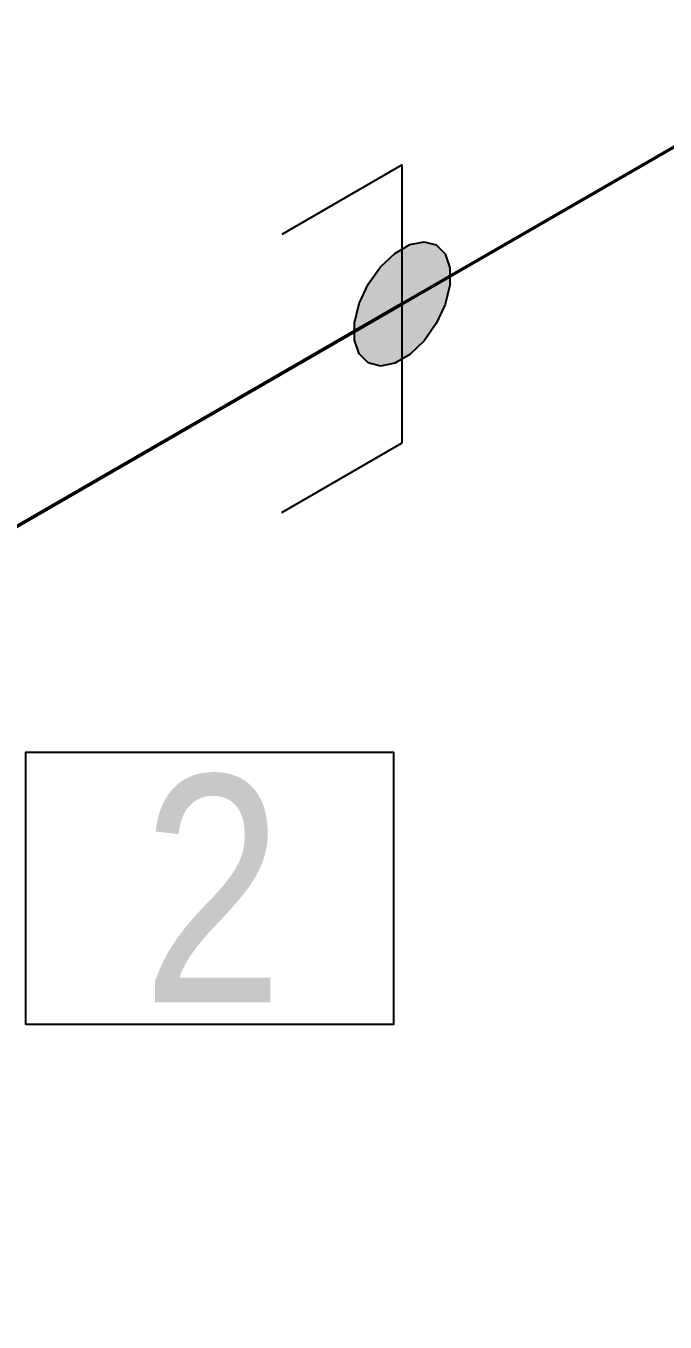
# Model space of a CAD drawing. Header units: millimetres. Extents: x 0 to 594, y 0 to 420.
# Drawn here: x 221 to 228.04, y 130.87 to 145.14 of the extents above; entities that cross this region are included whole.
import ezdxf
from ezdxf.enums import TextEntityAlignment as Align

# ---------------------------------------------------------------- set-up
doc = ezdxf.new("R2010")
doc.units = ezdxf.units.MM
doc.header["$LTSCALE"] = 0.25
for name, color, linetype in [('용접', 1, 'Continuous'), ('주석', 7, 'Continuous'), ('치수', 1, 'Continuous')]:
    doc.layers.add(name, color=color, linetype=linetype)
doc.layers.add('파이프 작은 보어', color=30, linetype='Continuous', lineweight=50)
doc.styles.add('AdskIsoAnnotation', font='arial.ttf', dxfattribs={"width": 0.8, "height": 1})
doc.styles.add('AdskIsoMetric', font='arial.ttf', dxfattribs={"width": 0.8, "height": 2.5})
doc.styles.add('AdskIsoMetric30', font='arial.ttf', dxfattribs={"width": 0.8, "oblique": 30, "height": 2.5})
doc.dimstyles.new('AdskIsoMetric', dxfattribs={"dimtxt": 2.5, "dimasz": 2.5, "dimexe": 1, "dimexo": 2, "dimgap": 0.8, "dimtad": 1, "dimdec": 0, "dimrnd": 1, "dimzin": 0, "dimdsep": 46, "dimtxsty": 'AdskIsoMetric', "dimcen": 0, "dimclrt": 7, "dimadec": 0, "dimazin": 0, "dimtfac": 1, "dimtdec": 0, "dimtmove": 1, "dimatfit": 3, "dimfxl": 0, "dimfrac": 2, "dimtolj": 1, "dimtzin": 0, "dimarcsym": 0})

# ---------------------------------------------------------------- blocks, each defined once
blk = doc.blocks.new('*D61')
at = {"layer": 'Defpoints', "color": 0}
for p in [(210.197, 133.451), (210.197, 117.374), (223.188, 109.874)]:
    blk.add_point(p, dxfattribs=at)
at = {"layer": '치수', "color": 0, "lineweight": -2}
for p, q in [((212.197, 132.296), (224.188, 125.373)), ((223.188, 123.451), (223.188, 112.374)), ((212.197, 116.219), (224.188, 109.297))]:
    blk.add_line(p, q, dxfattribs=at)
at = {"layer": '치수', "color": 0}
for points in [[(222.771, 123.451), (223.604, 123.451), (223.188, 125.951)], [(222.771, 112.374), (223.604, 112.374), (223.188, 109.874)]]:
    blk.add_solid(points, dxfattribs=at)
at = {"layer": '치수', "color": 7, "insert": (220.921, 119.221), "char_height": 2.5, "attachment_point": 5, "rotation": 90, "style": 'AdskIsoMetric30'}
blk.add_mtext('\\A1;5356', dxfattribs=at)
blk = doc.blocks.new('*D62')
at = {"layer": 'Defpoints', "color": 0}
for p in [(210.197, 148.451), (230.448, 145.142), (210.197, 133.451)]:
    blk.add_point(p, dxfattribs=at)
at = {"layer": '치수', "color": 0, "lineweight": -2}
for p, q in [((230.448, 147.452), (230.448, 161.297)), ((228.283, 158.892), (212.362, 149.701)), ((210.197, 135.76), (210.197, 149.605))]:
    blk.add_line(p, q, dxfattribs=at)
at = {"layer": '치수', "color": 0}
for points in [[(228.074, 159.253), (228.491, 158.531), (230.448, 160.142)], [(212.154, 150.061), (212.571, 149.34), (210.197, 148.451)]]:
    blk.add_solid(points, dxfattribs=at)
at = {"layer": '치수', "color": 7, "insert": (220.323, 156.914), "char_height": 2.5, "attachment_point": 5, "rotation": 30, "style": 'AdskIsoMetric30'}
blk.add_mtext('\\A1;5854', dxfattribs=at)
blk = doc.blocks.new('엘보우-1-Iso2DSkew0')
at = {"color": 0, "linetype": 'ByBlock', "lineweight": -2, "extrusion": (0.707107, -0.408248, 0.57735)}
for p, q in [((0, 0), (-5.303, -3.062)), ((0, 0), (0, 0)), ((0, -6.124), (0, 0))]:
    blk.add_line(p, q, dxfattribs=at)
blk = doc.blocks.new('SocketWeld-2-IsoLeft')
blk.add_hatch(color=256).paths.add_polyline_path([(0.04045, 0.01697), (0.0406, 0.0168), (0.04074, 0.01664), (0.04089, 0.01648), (0.04103, 0.01631), (0.04118, 0.01615), (0.04132, 0.01598), (0.04147, 0.01582), (0.04161, 0.01565), (0.04176, 0.01549), (0.0419, 0.01533), (0.04205, 0.01516), (0.04219, 0.015), (0.04234, 0.01483), (0.04248, 0.01467), (0.04262, 0.0145), (0.04277, 0.01434), (0.04291, 0.01418), (0.04306, 0.01401), (0.0432, 0.01385), (0.04335, 0.01368), (0.04349, 0.01352), (0.04364, 0.01335), (0.04378, 0.01319), (0.04393, 0.01303), (0.04407, 0.01286), (0.04422, 0.0127), (0.04436, 0.01253), (0.04451, 0.01237), (0.04465, 0.01221), (0.0448, 0.01204), (0.04494, 0.01188), (0.04509, 0.01171), (0.04523, 0.01155), (0.04538, 0.01138), (0.04552, 0.01122), (0.04567, 0.01106), (0.04581, 0.01089), (0.04596, 0.01073), (0.0461, 0.01056), (0.04625, 0.0104), (0.04639, 0.01023), (0.04654, 0.01007), (0.04668, 0.00991), (0.04683, 0.00974), (0.04697, 0.00958), (0.04712, 0.00941), (0.04726, 0.00925), (0.04741, 0.00908), (0.04755, 0.00892), (0.04755, 0.00892), (0.0476, 0.00874), (0.04765, 0.00856), (0.0477, 0.00837), (0.04775, 0.00819), (0.0478, 0.00801), (0.04785, 0.00783), (0.0479, 0.00765), (0.04795, 0.00746), (0.048, 0.00728), (0.04805, 0.0071), (0.0481, 0.00692), (0.04815, 0.00674), (0.0482, 0.00655), (0.04825, 0.00637), (0.0483, 0.00619), (0.04835, 0.00601), (0.0484, 0.00583), (0.04845, 0.00564), (0.0485, 0.00546), (0.04855, 0.00528), (0.0486, 0.0051), (0.04865, 0.00492), (0.0487, 0.00473), (0.04875, 0.00455), (0.0488, 0.00437), (0.04885, 0.00419), (0.0489, 0.00401), (0.04895, 0.00382), (0.049, 0.00364), (0.04905, 0.00346), (0.0491, 0.00328), (0.04915, 0.00309), (0.0492, 0.00291), (0.04925, 0.00273), (0.0493, 0.00255), (0.04935, 0.00237), (0.0494, 0.00218), (0.04945, 0.002), (0.0495, 0.00182), (0.04955, 0.00164), (0.0496, 0.00146), (0.04965, 0.00127), (0.0497, 0.00109), (0.04975, 0.00091), (0.0498, 0.00073), (0.04985, 0.00055), (0.0499, 0.00036), (0.04995, 0.00018), (0.05, 0), (0.05, 0), (0.04995, -0.00018), (0.0499, -0.00036), (0.04985, -0.00055), (0.0498, -0.00073), (0.04975, -0.00091), (0.0497, -0.00109), (0.04965, -0.00127), (0.0496, -0.00146), (0.04955, -0.00164), (0.0495, -0.00182), (0.04945, -0.002), (0.0494, -0.00218), (0.04935, -0.00237), (0.0493, -0.00255), (0.04925, -0.00273), (0.0492, -0.00291), (0.04915, -0.00309), (0.0491, -0.00328), (0.04905, -0.00346), (0.049, -0.00364), (0.04895, -0.00382), (0.0489, -0.00401), (0.04885, -0.00419), (0.0488, -0.00437), (0.04875, -0.00455), (0.0487, -0.00473), (0.04865, -0.00492), (0.0486, -0.0051), (0.04855, -0.00528), (0.0485, -0.00546), (0.04845, -0.00564), (0.0484, -0.00583), (0.04835, -0.00601), (0.0483, -0.00619), (0.04825, -0.00637), (0.0482, -0.00655), (0.04815, -0.00674), (0.0481, -0.00692), (0.04805, -0.0071), (0.048, -0.00728), (0.04795, -0.00746), (0.0479, -0.00765), (0.04785, -0.00783), (0.0478, -0.00801), (0.04775, -0.00819), (0.0477, -0.00837), (0.04765, -0.00856), (0.0476, -0.00874), (0.04755, -0.00892), (0.04755, -0.00892), (0.04741, -0.00908), (0.04726, -0.00925), (0.04712, -0.00941), (0.04697, -0.00958), (0.04683, -0.00974), (0.04668, -0.00991), (0.04654, -0.01007), (0.04639, -0.01023), (0.04625, -0.0104), (0.0461, -0.01056), (0.04596, -0.01073), (0.04581, -0.01089), (0.04567, -0.01106), (0.04552, -0.01122), (0.04538, -0.01138), (0.04523, -0.01155), (0.04509, -0.01171), (0.04494, -0.01188), (0.0448, -0.01204), (0.04465, -0.01221), (0.04451, -0.01237), (0.04436, -0.01253), (0.04422, -0.0127), (0.04407, -0.01286), (0.04393, -0.01303), (0.04378, -0.01319), (0.04364, -0.01335), (0.04349, -0.01352), (0.04335, -0.01368), (0.0432, -0.01385), (0.04306, -0.01401), (0.04291, -0.01418), (0.04277, -0.01434), (0.04262, -0.0145), (0.04248, -0.01467), (0.04234, -0.01483), (0.04219, -0.015), (0.04205, -0.01516), (0.0419, -0.01533), (0.04176, -0.01549), (0.04161, -0.01565), (0.04147, -0.01582), (0.04132, -0.01598), (0.04118, -0.01615), (0.04103, -0.01631), (0.04089, -0.01648), (0.04074, -0.01664), (0.0406, -0.0168), (0.04045, -0.01697), (0.04045, -0.01697), (0.04023, -0.0171), (0.04, -0.01723), (0.03977, -0.01736), (0.03955, -0.01749), (0.03932, -0.01762), (0.0391, -0.01775), (0.03887, -0.01788), (0.03864, -0.01801), (0.03842, -0.01814), (0.03819, -0.01827), (0.03797, -0.0184), (0.03774, -0.01853), (0.03752, -0.01866), (0.03729, -0.01879), (0.03706, -0.01892), (0.03684, -0.01905), (0.03661, -0.01918), (0.03639, -0.01931), (0.03616, -0.01944), (0.03594, -0.01957), (0.03571, -0.0197), (0.03548, -0.01984), (0.03526, -0.01997), (0.03503, -0.0201), (0.03481, -0.02023), (0.03458, -0.02036), (0.03436, -0.02049), (0.03413, -0.02062), (0.0339, -0.02075), (0.03368, -0.02088), (0.03345, -0.02101), (0.03323, -0.02114), (0.033, -0.02127), (0.03278, -0.0214), (0.03255, -0.02153), (0.03232, -0.02166), (0.0321, -0.02179), (0.03187, -0.02192), (0.03165, -0.02205), (0.03142, -0.02218), (0.0312, -0.02231), (0.03097, -0.02244), (0.03074, -0.02257), (0.03052, -0.0227), (0.03029, -0.02283), (0.03007, -0.02296), (0.02984, -0.02309), (0.02962, -0.02322), (0.02939, -0.02335), (0.02939, -0.02335), (0.0291, -0.02344), (0.02882, -0.02352), (0.02854, -0.02361), (0.02825, -0.02369), (0.02797, -0.02377), (0.02768, -0.02386), (0.0274, -0.02394), (0.02711, -0.02402), (0.02683, -0.02411), (0.02654, -0.02419), (0.02626, -0.02427), (0.02598, -0.02436), (0.02569, -0.02444), (0.02541, -0.02453), (0.02512, -0.02461), (0.02484, -0.02469), (0.02455, -0.02478), (0.02427, -0.02486), (0.02398, -0.02494), (0.0237, -0.02503), (0.02342, -0.02511), (0.02313, -0.0252), (0.02285, -0.02528), (0.02256, -0.02536), (0.02228, -0.02545), (0.02199, -0.02553), (0.02171, -0.02561), (0.02142, -0.0257), (0.02114, -0.02578), (0.02086, -0.02586), (0.02057, -0.02595), (0.02029, -0.02603), (0.02, -0.02612), (0.01972, -0.0262), (0.01943, -0.02628), (0.01915, -0.02637), (0.01886, -0.02645), (0.01858, -0.02653), (0.0183, -0.02662), (0.01801, -0.0267), (0.01773, -0.02679), (0.01744, -0.02687), (0.01716, -0.02695), (0.01687, -0.02704), (0.01659, -0.02712), (0.0163, -0.0272), (0.01602, -0.02729), (0.01574, -0.02737), (0.01545, -0.02745), (0.01545, -0.02745), (0.01514, -0.02748), (0.01482, -0.02751), (0.0145, -0.02754), (0.01419, -0.02757), (0.01387, -0.0276), (0.01356, -0.02763), (0.01324, -0.02766), (0.01293, -0.02769), (0.01261, -0.02771), (0.0123, -0.02774), (0.01198, -0.02777), (0.01167, -0.0278), (0.01135, -0.02783), (0.01104, -0.02786), (0.01072, -0.02789), (0.01041, -0.02792), (0.01009, -0.02794), (0.00978, -0.02797), (0.00946, -0.028), (0.00914, -0.02803), (0.00883, -0.02806), (0.00851, -0.02809), (0.0082, -0.02812), (0.00788, -0.02815), (0.00757, -0.02818), (0.00725, -0.0282), (0.00694, -0.02823), (0.00662, -0.02826), (0.00631, -0.02829), (0.00599, -0.02832), (0.00568, -0.02835), (0.00536, -0.02838), (0.00505, -0.02841), (0.00473, -0.02844), (0.00441, -0.02846), (0.0041, -0.02849), (0.00378, -0.02852), (0.00347, -0.02855), (0.00315, -0.02858), (0.00284, -0.02861), (0.00252, -0.02864), (0.00221, -0.02867), (0.00189, -0.02869), (0.00158, -0.02872), (0.00126, -0.02875), (0.00095, -0.02878), (0.00063, -0.02881), (0.00032, -0.02884), (0, -0.02887), (0, -0.02887), (-0.00032, -0.02884), (-0.00063, -0.02881), (-0.00095, -0.02878), (-0.00126, -0.02875), (-0.00158, -0.02872), (-0.00189, -0.02869), (-0.00221, -0.02867), (-0.00252, -0.02864), (-0.00284, -0.02861), (-0.00315, -0.02858), (-0.00347, -0.02855), (-0.00378, -0.02852), (-0.0041, -0.02849), (-0.00441, -0.02846), (-0.00473, -0.02844), (-0.00505, -0.02841), (-0.00536, -0.02838), (-0.00568, -0.02835), (-0.00599, -0.02832), (-0.00631, -0.02829), (-0.00662, -0.02826), (-0.00694, -0.02823), (-0.00725, -0.0282), (-0.00757, -0.02818), (-0.00788, -0.02815), (-0.0082, -0.02812), (-0.00851, -0.02809), (-0.00883, -0.02806), (-0.00914, -0.02803), (-0.00946, -0.028), (-0.00978, -0.02797), (-0.01009, -0.02794), (-0.01041, -0.02792), (-0.01072, -0.02789), (-0.01104, -0.02786), (-0.01135, -0.02783), (-0.01167, -0.0278), (-0.01198, -0.02777), (-0.0123, -0.02774), (-0.01261, -0.02771), (-0.01293, -0.02769), (-0.01324, -0.02766), (-0.01356, -0.02763), (-0.01387, -0.0276), (-0.01419, -0.02757), (-0.0145, -0.02754), (-0.01482, -0.02751), (-0.01514, -0.02748), (-0.01545, -0.02745), (-0.01545, -0.02745), (-0.01574, -0.02737), (-0.01602, -0.02729), (-0.0163, -0.0272), (-0.01659, -0.02712), (-0.01687, -0.02704), (-0.01716, -0.02695), (-0.01744, -0.02687), (-0.01773, -0.02679), (-0.01801, -0.0267), (-0.0183, -0.02662), (-0.01858, -0.02653), (-0.01886, -0.02645), (-0.01915, -0.02637), (-0.01943, -0.02628), (-0.01972, -0.0262), (-0.02, -0.02612), (-0.02029, -0.02603), (-0.02057, -0.02595), (-0.02086, -0.02586), (-0.02114, -0.02578), (-0.02142, -0.0257), (-0.02171, -0.02561), (-0.02199, -0.02553), (-0.02228, -0.02545), (-0.02256, -0.02536), (-0.02285, -0.02528), (-0.02313, -0.0252), (-0.02342, -0.02511), (-0.0237, -0.02503), (-0.02398, -0.02494), (-0.02427, -0.02486), (-0.02455, -0.02478), (-0.02484, -0.02469), (-0.02512, -0.02461), (-0.02541, -0.02453), (-0.02569, -0.02444), (-0.02598, -0.02436), (-0.02626, -0.02427), (-0.02654, -0.02419), (-0.02683, -0.02411), (-0.02711, -0.02402), (-0.0274, -0.02394), (-0.02768, -0.02386), (-0.02797, -0.02377), (-0.02825, -0.02369), (-0.02854, -0.02361), (-0.02882, -0.02352), (-0.0291, -0.02344), (-0.02939, -0.02335), (-0.02939, -0.02335), (-0.02962, -0.02322), (-0.02984, -0.02309), (-0.03007, -0.02296), (-0.03029, -0.02283), (-0.03052, -0.0227), (-0.03074, -0.02257), (-0.03097, -0.02244), (-0.0312, -0.02231), (-0.03142, -0.02218), (-0.03165, -0.02205), (-0.03187, -0.02192), (-0.0321, -0.02179), (-0.03232, -0.02166), (-0.03255, -0.02153), (-0.03278, -0.0214), (-0.033, -0.02127), (-0.03323, -0.02114), (-0.03345, -0.02101), (-0.03368, -0.02088), (-0.0339, -0.02075), (-0.03413, -0.02062), (-0.03436, -0.02049), (-0.03458, -0.02036), (-0.03481, -0.02023), (-0.03503, -0.0201), (-0.03526, -0.01997), (-0.03548, -0.01984), (-0.03571, -0.0197), (-0.03594, -0.01957), (-0.03616, -0.01944), (-0.03639, -0.01931), (-0.03661, -0.01918), (-0.03684, -0.01905), (-0.03706, -0.01892), (-0.03729, -0.01879), (-0.03752, -0.01866), (-0.03774, -0.01853), (-0.03797, -0.0184), (-0.03819, -0.01827), (-0.03842, -0.01814), (-0.03864, -0.01801), (-0.03887, -0.01788), (-0.0391, -0.01775), (-0.03932, -0.01762), (-0.03955, -0.01749), (-0.03977, -0.01736), (-0.04, -0.01723), (-0.04023, -0.0171), (-0.04045, -0.01697), (-0.04045, -0.01697), (-0.0406, -0.0168), (-0.04074, -0.01664), (-0.04089, -0.01648), (-0.04103, -0.01631), (-0.04118, -0.01615), (-0.04132, -0.01598), (-0.04147, -0.01582), (-0.04161, -0.01565), (-0.04176, -0.01549), (-0.0419, -0.01533), (-0.04205, -0.01516), (-0.04219, -0.015), (-0.04234, -0.01483), (-0.04248, -0.01467), (-0.04262, -0.0145), (-0.04277, -0.01434), (-0.04291, -0.01418), (-0.04306, -0.01401), (-0.0432, -0.01385), (-0.04335, -0.01368), (-0.04349, -0.01352), (-0.04364, -0.01335), (-0.04378, -0.01319), (-0.04393, -0.01303), (-0.04407, -0.01286), (-0.04422, -0.0127), (-0.04436, -0.01253), (-0.04451, -0.01237), (-0.04465, -0.01221), (-0.0448, -0.01204), (-0.04494, -0.01188), (-0.04509, -0.01171), (-0.04523, -0.01155), (-0.04538, -0.01138), (-0.04552, -0.01122), (-0.04567, -0.01106), (-0.04581, -0.01089), (-0.04596, -0.01073), (-0.0461, -0.01056), (-0.04625, -0.0104), (-0.04639, -0.01023), (-0.04654, -0.01007), (-0.04668, -0.00991), (-0.04683, -0.00974), (-0.04697, -0.00958), (-0.04712, -0.00941), (-0.04726, -0.00925), (-0.04741, -0.00908), (-0.04755, -0.00892), (-0.04755, -0.00892), (-0.0476, -0.00874), (-0.04765, -0.00856), (-0.0477, -0.00837), (-0.04775, -0.00819), (-0.0478, -0.00801), (-0.04785, -0.00783), (-0.0479, -0.00765), (-0.04795, -0.00746), (-0.048, -0.00728), (-0.04805, -0.0071), (-0.0481, -0.00692), (-0.04815, -0.00674), (-0.0482, -0.00655), (-0.04825, -0.00637), (-0.0483, -0.00619), (-0.04835, -0.00601), (-0.0484, -0.00583), (-0.04845, -0.00564), (-0.0485, -0.00546), (-0.04855, -0.00528), (-0.0486, -0.0051), (-0.04865, -0.00492), (-0.0487, -0.00473), (-0.04875, -0.00455), (-0.0488, -0.00437), (-0.04885, -0.00419), (-0.0489, -0.00401), (-0.04895, -0.00382), (-0.049, -0.00364), (-0.04905, -0.00346), (-0.0491, -0.00328), (-0.04915, -0.00309), (-0.0492, -0.00291), (-0.04925, -0.00273), (-0.0493, -0.00255), (-0.04935, -0.00237), (-0.0494, -0.00218), (-0.04945, -0.002), (-0.0495, -0.00182), (-0.04955, -0.00164), (-0.0496, -0.00146), (-0.04965, -0.00127), (-0.0497, -0.00109), (-0.04975, -0.00091), (-0.0498, -0.00073), (-0.04985, -0.00055), (-0.0499, -0.00036), (-0.04995, -0.00018), (-0.05, 0), (-0.05, 0), (-0.04995, 0.00018), (-0.0499, 0.00036), (-0.04985, 0.00055), (-0.0498, 0.00073), (-0.04975, 0.00091), (-0.0497, 0.00109), (-0.04965, 0.00127), (-0.0496, 0.00146), (-0.04955, 0.00164), (-0.0495, 0.00182), (-0.04945, 0.002), (-0.0494, 0.00218), (-0.04935, 0.00237), (-0.0493, 0.00255), (-0.04925, 0.00273), (-0.0492, 0.00291), (-0.04915, 0.00309), (-0.0491, 0.00328), (-0.04905, 0.00346), (-0.049, 0.00364), (-0.04895, 0.00382), (-0.0489, 0.00401), (-0.04885, 0.00419), (-0.0488, 0.00437), (-0.04875, 0.00455), (-0.0487, 0.00473), (-0.04865, 0.00492), (-0.0486, 0.0051), (-0.04855, 0.00528), (-0.0485, 0.00546), (-0.04845, 0.00564), (-0.0484, 0.00583), (-0.04835, 0.00601), (-0.0483, 0.00619), (-0.04825, 0.00637), (-0.0482, 0.00655), (-0.04815, 0.00674), (-0.0481, 0.00692), (-0.04805, 0.0071), (-0.048, 0.00728), (-0.04795, 0.00746), (-0.0479, 0.00765), (-0.04785, 0.00783), (-0.0478, 0.00801), (-0.04775, 0.00819), (-0.0477, 0.00837), (-0.04765, 0.00856), (-0.0476, 0.00874), (-0.04755, 0.00892), (-0.04755, 0.00892), (-0.04741, 0.00908), (-0.04726, 0.00925), (-0.04712, 0.00941), (-0.04697, 0.00958), (-0.04683, 0.00974), (-0.04668, 0.00991), (-0.04654, 0.01007), (-0.04639, 0.01023), (-0.04625, 0.0104), (-0.0461, 0.01056), (-0.04596, 0.01073), (-0.04581, 0.01089), (-0.04567, 0.01106), (-0.04552, 0.01122), (-0.04538, 0.01138), (-0.04523, 0.01155), (-0.04509, 0.01171), (-0.04494, 0.01188), (-0.0448, 0.01204), (-0.04465, 0.01221), (-0.04451, 0.01237), (-0.04436, 0.01253), (-0.04422, 0.0127), (-0.04407, 0.01286), (-0.04393, 0.01303), (-0.04378, 0.01319), (-0.04364, 0.01335), (-0.04349, 0.01352), (-0.04335, 0.01368), (-0.0432, 0.01385), (-0.04306, 0.01401), (-0.04291, 0.01418), (-0.04277, 0.01434), (-0.04262, 0.0145), (-0.04248, 0.01467), (-0.04234, 0.01483), (-0.04219, 0.015), (-0.04205, 0.01516), (-0.0419, 0.01533), (-0.04176, 0.01549), (-0.04161, 0.01565), (-0.04147, 0.01582), (-0.04132, 0.01598), (-0.04118, 0.01615), (-0.04103, 0.01631), (-0.04089, 0.01648), (-0.04074, 0.01664), (-0.0406, 0.0168), (-0.04045, 0.01697), (-0.04045, 0.01697), (-0.04023, 0.0171), (-0.04, 0.01723), (-0.03977, 0.01736), (-0.03955, 0.01749), (-0.03932, 0.01762), (-0.0391, 0.01775), (-0.03887, 0.01788), (-0.03864, 0.01801), (-0.03842, 0.01814), (-0.03819, 0.01827), (-0.03797, 0.0184), (-0.03774, 0.01853), (-0.03752, 0.01866), (-0.03729, 0.01879), (-0.03706, 0.01892), (-0.03684, 0.01905), (-0.03661, 0.01918), (-0.03639, 0.01931), (-0.03616, 0.01944), (-0.03594, 0.01957), (-0.03571, 0.0197), (-0.03548, 0.01984), (-0.03526, 0.01997), (-0.03503, 0.0201), (-0.03481, 0.02023), (-0.03458, 0.02036), (-0.03436, 0.02049), (-0.03413, 0.02062), (-0.0339, 0.02075), (-0.03368, 0.02088), (-0.03345, 0.02101), (-0.03323, 0.02114), (-0.033, 0.02127), (-0.03278, 0.0214), (-0.03255, 0.02153), (-0.03232, 0.02166), (-0.0321, 0.02179), (-0.03187, 0.02192), (-0.03165, 0.02205), (-0.03142, 0.02218), (-0.0312, 0.02231), (-0.03097, 0.02244), (-0.03074, 0.02257), (-0.03052, 0.0227), (-0.03029, 0.02283), (-0.03007, 0.02296), (-0.02984, 0.02309), (-0.02962, 0.02322), (-0.02939, 0.02335), (-0.02939, 0.02335), (-0.0291, 0.02344), (-0.02882, 0.02352), (-0.02854, 0.02361), (-0.02825, 0.02369), (-0.02797, 0.02377), (-0.02768, 0.02386), (-0.0274, 0.02394), (-0.02711, 0.02402), (-0.02683, 0.02411), (-0.02654, 0.02419), (-0.02626, 0.02427), (-0.02598, 0.02436), (-0.02569, 0.02444), (-0.02541, 0.02453), (-0.02512, 0.02461), (-0.02484, 0.02469), (-0.02455, 0.02478), (-0.02427, 0.02486), (-0.02398, 0.02494), (-0.0237, 0.02503), (-0.02342, 0.02511), (-0.02313, 0.0252), (-0.02285, 0.02528), (-0.02256, 0.02536), (-0.02228, 0.02545), (-0.02199, 0.02553), (-0.02171, 0.02561), (-0.02142, 0.0257), (-0.02114, 0.02578), (-0.02086, 0.02586), (-0.02057, 0.02595), (-0.02029, 0.02603), (-0.02, 0.02612), (-0.01972, 0.0262), (-0.01943, 0.02628), (-0.01915, 0.02637), (-0.01886, 0.02645), (-0.01858, 0.02653), (-0.0183, 0.02662), (-0.01801, 0.0267), (-0.01773, 0.02679), (-0.01744, 0.02687), (-0.01716, 0.02695), (-0.01687, 0.02704), (-0.01659, 0.02712), (-0.0163, 0.0272), (-0.01602, 0.02729), (-0.01574, 0.02737), (-0.01545, 0.02745), (-0.01545, 0.02745), (-0.01514, 0.02748), (-0.01482, 0.02751), (-0.0145, 0.02754), (-0.01419, 0.02757), (-0.01387, 0.0276), (-0.01356, 0.02763), (-0.01324, 0.02766), (-0.01293, 0.02769), (-0.01261, 0.02771), (-0.0123, 0.02774), (-0.01198, 0.02777), (-0.01167, 0.0278), (-0.01135, 0.02783), (-0.01104, 0.02786), (-0.01072, 0.02789), (-0.01041, 0.02792), (-0.01009, 0.02794), (-0.00978, 0.02797), (-0.00946, 0.028), (-0.00914, 0.02803), (-0.00883, 0.02806), (-0.00851, 0.02809), (-0.0082, 0.02812), (-0.00788, 0.02815), (-0.00757, 0.02818), (-0.00725, 0.0282), (-0.00694, 0.02823), (-0.00662, 0.02826), (-0.00631, 0.02829), (-0.00599, 0.02832), (-0.00568, 0.02835), (-0.00536, 0.02838), (-0.00505, 0.02841), (-0.00473, 0.02844), (-0.00441, 0.02846), (-0.0041, 0.02849), (-0.00378, 0.02852), (-0.00347, 0.02855), (-0.00315, 0.02858), (-0.00284, 0.02861), (-0.00252, 0.02864), (-0.00221, 0.02867), (-0.00189, 0.02869), (-0.00158, 0.02872), (-0.00126, 0.02875), (-0.00095, 0.02878), (-0.00063, 0.02881), (-0.00032, 0.02884), (0, 0.02887), (0, 0.02887), (0.00032, 0.02884), (0.00063, 0.02881), (0.00095, 0.02878), (0.00126, 0.02875), (0.00158, 0.02872), (0.00189, 0.02869), (0.00221, 0.02867), (0.00252, 0.02864), (0.00284, 0.02861), (0.00315, 0.02858), (0.00347, 0.02855), (0.00378, 0.02852), (0.0041, 0.02849), (0.00441, 0.02846), (0.00473, 0.02844), (0.00505, 0.02841), (0.00536, 0.02838), (0.00568, 0.02835), (0.00599, 0.02832), (0.00631, 0.02829), (0.00662, 0.02826), (0.00694, 0.02823), (0.00725, 0.0282), (0.00757, 0.02818), (0.00788, 0.02815), (0.0082, 0.02812), (0.00851, 0.02809), (0.00883, 0.02806), (0.00914, 0.02803), (0.00946, 0.028), (0.00978, 0.02797), (0.01009, 0.02794), (0.01041, 0.02792), (0.01072, 0.02789), (0.01104, 0.02786), (0.01135, 0.02783), (0.01167, 0.0278), (0.01198, 0.02777), (0.0123, 0.02774), (0.01261, 0.02771), (0.01293, 0.02769), (0.01324, 0.02766), (0.01356, 0.02763), (0.01387, 0.0276), (0.01419, 0.02757), (0.0145, 0.02754), (0.01482, 0.02751), (0.01514, 0.02748), (0.01545, 0.02745), (0.01545, 0.02745), (0.01574, 0.02737), (0.01602, 0.02729), (0.0163, 0.0272), (0.01659, 0.02712), (0.01687, 0.02704), (0.01716, 0.02695), (0.01744, 0.02687), (0.01773, 0.02679), (0.01801, 0.0267), (0.0183, 0.02662), (0.01858, 0.02653), (0.01886, 0.02645), (0.01915, 0.02637), (0.01943, 0.02628), (0.01972, 0.0262), (0.02, 0.02612), (0.02029, 0.02603), (0.02057, 0.02595), (0.02086, 0.02586), (0.02114, 0.02578), (0.02142, 0.0257), (0.02171, 0.02561), (0.02199, 0.02553), (0.02228, 0.02545), (0.02256, 0.02536), (0.02285, 0.02528), (0.02313, 0.0252), (0.02342, 0.02511), (0.0237, 0.02503), (0.02398, 0.02494), (0.02427, 0.02486), (0.02455, 0.02478), (0.02484, 0.02469), (0.02512, 0.02461), (0.02541, 0.02453), (0.02569, 0.02444), (0.02598, 0.02436), (0.02626, 0.02427), (0.02654, 0.02419), (0.02683, 0.02411), (0.02711, 0.02402), (0.0274, 0.02394), (0.02768, 0.02386), (0.02797, 0.02377), (0.02825, 0.02369), (0.02854, 0.02361), (0.02882, 0.02352), (0.0291, 0.02344), (0.02939, 0.02335), (0.02939, 0.02335), (0.02962, 0.02322), (0.02984, 0.02309), (0.03007, 0.02296), (0.03029, 0.02283), (0.03052, 0.0227), (0.03074, 0.02257), (0.03097, 0.02244), (0.0312, 0.02231), (0.03142, 0.02218), (0.03165, 0.02205), (0.03187, 0.02192), (0.0321, 0.02179), (0.03232, 0.02166), (0.03255, 0.02153), (0.03278, 0.0214), (0.033, 0.02127), (0.03323, 0.02114), (0.03345, 0.02101), (0.03368, 0.02088), (0.0339, 0.02075), (0.03413, 0.02062), (0.03436, 0.02049), (0.03458, 0.02036), (0.03481, 0.02023), (0.03503, 0.0201), (0.03526, 0.01997), (0.03548, 0.01984), (0.03571, 0.0197), (0.03594, 0.01957), (0.03616, 0.01944), (0.03639, 0.01931), (0.03661, 0.01918), (0.03684, 0.01905), (0.03706, 0.01892), (0.03729, 0.01879), (0.03752, 0.01866), (0.03774, 0.01853), (0.03797, 0.0184), (0.03819, 0.01827), (0.03842, 0.01814), (0.03864, 0.01801), (0.03887, 0.01788), (0.0391, 0.01775), (0.03932, 0.01762), (0.03955, 0.01749), (0.03977, 0.01736), (0.04, 0.01723), (0.04023, 0.0171)], flags=0)
at = {"color": 0, "linetype": 'ByBlock', "lineweight": -2, "extrusion": (0, -0.816497, -0.57735)}
for p, q in [((0.08839, 0.05103), (0, 0.10206)), ((-0.08839, -0.05103), (0.08839, 0.05103)), ((-0.01545, 0.02745), (0, 0.02887)), ((0, 0.02887), (0.01545, 0.02745)), ((-0.04045, 0.01697), (-0.02939, 0.02335)), ((-0.02939, 0.02335), (-0.01545, 0.02745)), ((0.01545, 0.02745), (0.02939, 0.02335)), ((0.02939, 0.02335), (0.04045, 0.01697)), ((-0.04755, 0.00892), (-0.04045, 0.01697)), ((0.04045, 0.01697), (0.04755, 0.00892)), ((-0.17678, 0), (-0.08839, -0.05103)), ((-0.05, 0), (-0.04755, 0.00892)), ((-0.04755, -0.00892), (-0.05, 0)), ((0.04755, 0.00892), (0.05, 0)), ((-0.04045, -0.01697), (-0.04755, -0.00892)), ((0.04755, -0.00892), (0.04045, -0.01697)), ((0.05, 0), (0.04755, -0.00892)), ((-0.02939, -0.02335), (-0.04045, -0.01697)), ((0.04045, -0.01697), (0.02939, -0.02335)), ((-0.01545, -0.02745), (-0.02939, -0.02335)), ((0, -0.02887), (-0.01545, -0.02745)), ((0.01545, -0.02745), (0, -0.02887)), ((0.02939, -0.02335), (0.01545, -0.02745))]:
    blk.add_line(p, q, dxfattribs=at)
blk = doc.blocks.new('AnnoRect')
at = {"color": 0, "linetype": 'ByBlock', "lineweight": -2}
blk.add_wipeout([(-0.8095, -0.6), (-0.8095, 0.6), (0.8095, 0.6), (0.8095, -0.6)], dxfattribs=at)
blk.add_lwpolyline([(-0.8095, -0.6), (-0.8095, 0.6), (0.8095, 0.6), (0.8095, -0.6)], close=True, dxfattribs=at)
at = {"color": 0, "linetype": 'ByBlock', "lineweight": -2, "style": 'AdskIsoAnnotation', "width": 0.8}
blk.add_attdef('XX', text='', height=1, dxfattribs=at).set_placement((0, 0), align=Align.MIDDLE_CENTER)

msp = doc.modelspace()

# ---------------------------------------------------------------- linework, layer by layer
at = {"layer": '파이프 작은 보어'}
msp.add_lwpolyline([(225.1446, 142.0804), (215.5005, 136.5124)], dxfattribs=at)

# ---------------------------------------------------------------- block references
at = {"layer": '용접', "xscale": 15, "yscale": 15, "zscale": 15, "rotation": 60.00000000477782}
msp.add_blockref('SocketWeld-2-IsoLeft', (225.1446, 142.0804), dxfattribs=at)
at = {"layer": '파이프 작은 보어'}
msp.add_blockref('엘보우-1-Iso2DSkew0', (230.4479, 145.1423), dxfattribs=at)

# ---------------------------------------------------------------- dimensions: what is measured, and where the dimension line sits
at = {"layer": '치수'}
for base, p1, p2, angle, text, override, picture, middle in [((210.1972, 148.4506), (230.4479, 145.1423), (210.1972, 133.4506), 210, '5854', {"dimtad": 0, "dimlfac": 250.367678, "dimtxsty": 'AdskIsoMetric30', "dimse1": 0, "dimse2": 0, "dimsd1": 0, "dimsd2": 0, "dimtmove": 1}, '*D62', (220.3225, 156.9143)), ((223.1876, 109.8741), (210.1972, 133.4506), (210.1972, 117.3741), 270, '5356', {"dimtad": 0, "dimlfac": 333.143257, "dimtxsty": 'AdskIsoMetric30', "dimse1": 0, "dimse2": 0, "dimsd1": 0, "dimsd2": 0, "dimtmove": 1}, '*D61', (220.9213, 119.2208))]:
    dim = msp.add_linear_dim(base=base, p1=p1, p2=p2, angle=angle, text=text, dimstyle='AdskIsoMetric', override=override, dxfattribs=at)
    dim.commit()
    dim.dimension.update_dxf_attribs({"geometry": picture, "text_midpoint": middle, "dimtype": 160})

# ---------------------------------------------------------------- next in the draw order: block references
at = {"layer": '주석'}
ref = msp.add_blockref('AnnoRect', (223.0238, 135.6419), dxfattribs=dict(at, xscale=2.5, yscale=2.5, zscale=2.5))
ref.add_attrib('XX_001', '2', (222.2796, 134.3867), dxfattribs={"layer": '0', "color": 0, "linetype": 'ByBlock', "lineweight": -2, "height": 2.5, "style": 'AdskIsoAnnotation', "width": 0.8})

doc.saveas('drawing.dxf')
